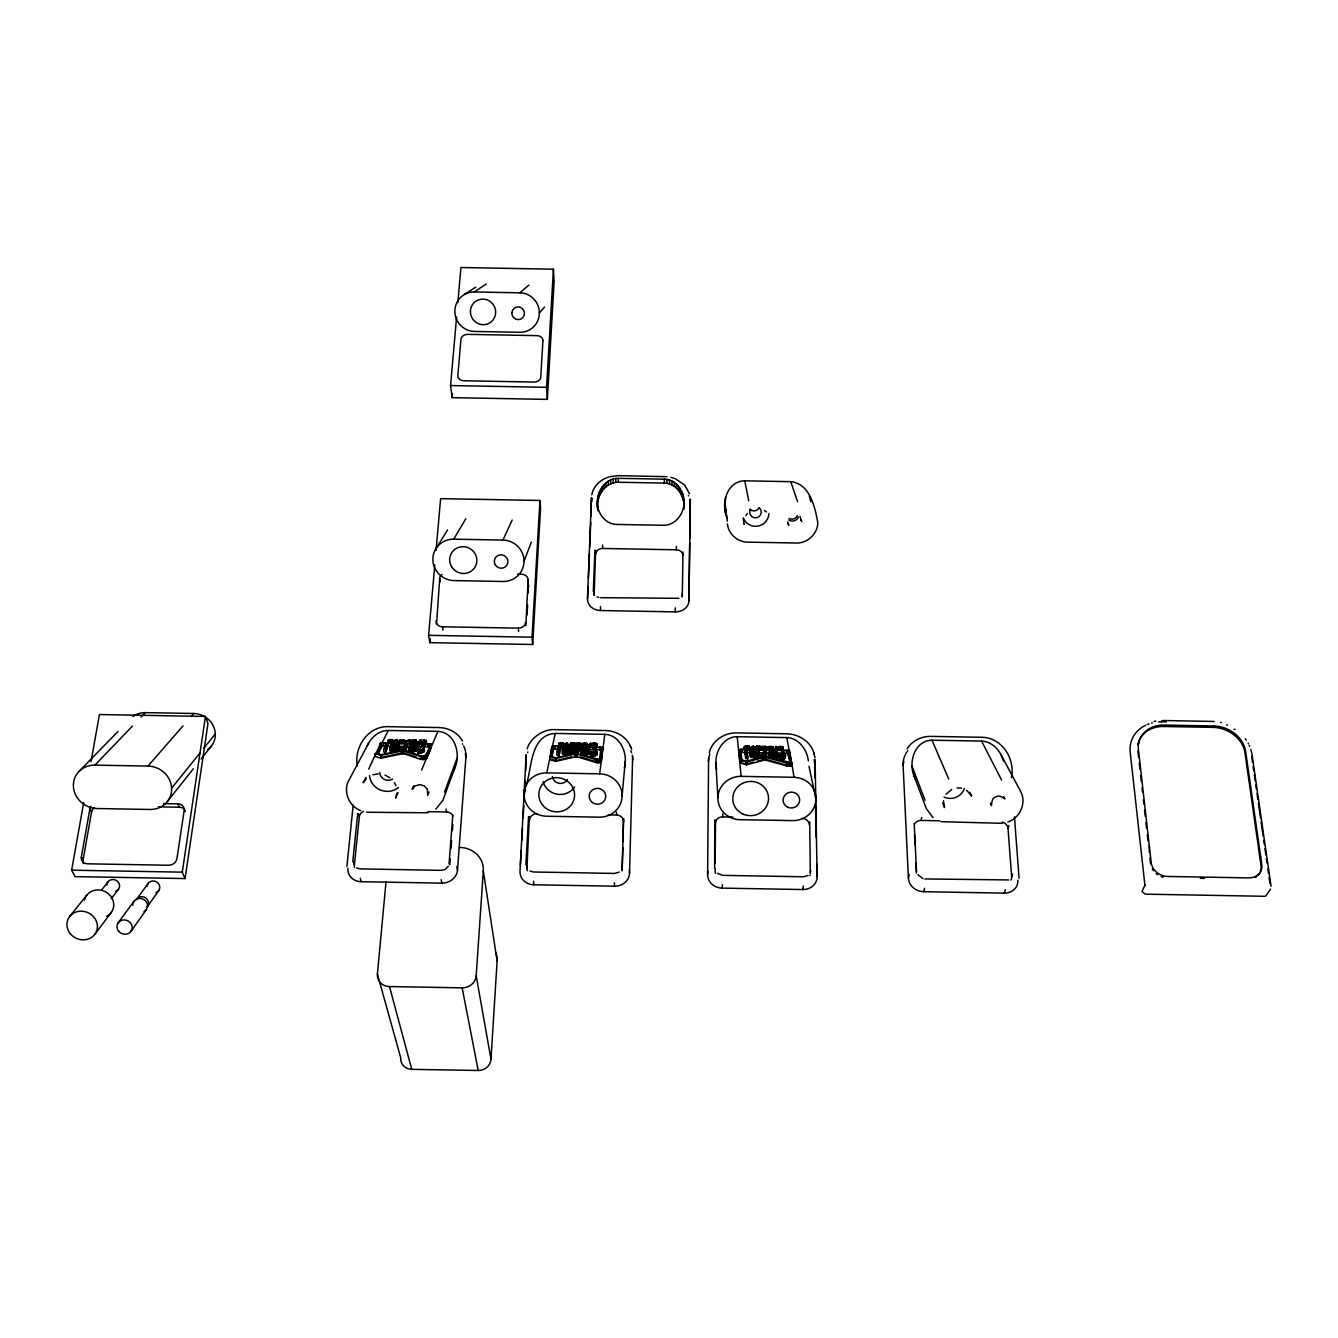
<?xml version="1.0" encoding="UTF-8"?>
<svg xmlns="http://www.w3.org/2000/svg" width="1338" height="1338" viewBox="0 0 1338 1338"><rect width="100%" height="100%" fill="white"/><g stroke="black" fill="none" stroke-linecap="round" stroke-linejoin="round"><path stroke-width="1.5" d="M549.734 759.532L551.774 746.654L553.062 745.985L602.802 747.44L601.264 761.907L600.026 762.476L595.544 762.392L576.36 756.589L555.621 761.389L549.6 759.482M550.988 753.043L551.892 746.47M551.892 757.241L554.2 746.37L601.03 747.524L599.524 758.88L598.002 759.298L576.277 753.244L555.738 757.81L551.49 756.472L553.664 746.571M553.564 749.447L553.815 745.868M553.781 749.297L554.216 745.835M553.965 749.23L554.45 746.336M554.45 749.129L554.551 746.32M554.534 749.113L554.852 746.303M554.835 749.096L555.053 746.286M555.621 761.389L555.638 758.529L549.6 756.639M556.039 761.305L556.056 758.445L575.808 753.746L595.577 759.532L600.411 759.532L602.819 747.557M556.909 752.274L556.892 755.1L558.732 755.669C561.993 751.086 557.745 742.055 556.909 752.274L558.749 752.842L558.732 755.669M558.046 747.557L557.795 750.685L559.769 750.451M558.899 746.387C557.929 740.483 566.827 742.038 562.997 747.29M558.983 746.32L559.2 742.975M559.418 752.274L559.769 747.641M559.133 745.935L559.368 742.874M559.518 750.384L559.535 747.591M933.021 817.618L926.348 808.637L914.205 776.408C908.084 762.576 914.59 740.449 932.001 740.198L981.557 741.085C989.986 741.319 997.111 747.39 1000.924 754.548L1020.56 791.226C1026.882 802.616 1020.091 817.986 1007.949 821.984M559.635 750.401L559.652 747.591M559.368 745.667L559.602 742.791M559.903 746.587L559.903 742.724M561.475 747.524L561.492 744.731L563.633 743.209M561.793 747.507L561.809 744.714M562.077 747.49L562.094 744.697M568.7 753.361L570.473 753.645L562.512 753.645L562.763 747.708L571.025 748.176L570.423 749.564L564.235 750.083L566.041 751.086L570.624 750.601L569.068 751.371L563.8 751.337L562.328 749.849M562.345 747.457L562.361 744.664M562.729 753.796L562.529 750.835L562.345 753.495M562.579 747.407L562.696 742.741M562.813 747.357L562.913 742.774M563.03 753.93L563.03 751.103M563.281 747.156L563.131 742.841M563.382 754.047L563.398 751.22M563.432 747.005L563.432 742.975M563.783 754.147L563.8 751.337M564.235 754.231L564.251 751.421M564.285 747.541L564.201 744.697L566.409 742.791L569.085 744.798L569.018 747.624L567.563 745.567M564.736 754.298L564.753 751.488M565.238 747.557L565.255 744.764L566.927 743.192L567.981 744.798L568.081 747.608L566.944 743.192L566.944 745.985L565.322 747.524L565.338 744.731L564.285 744.748M565.272 754.348L565.288 751.538M565.874 754.381L565.89 751.555M566.61 754.398L566.626 751.571M567.279 754.381L567.295 751.555M567.914 754.348L567.931 751.521M567.964 747.608L567.981 744.798L569.085 744.831M568.499 754.281L568.516 751.454M569.051 754.197L569.068 751.371M569.536 754.08L569.553 751.254M569.286 752.625L569.804 749.732M569.938 753.946L570.139 749.648M570.624 742.841L570.205 747.624L570.64 742.824L571.627 742.858L571.259 747.624L571.627 742.858M570.239 753.812L570.423 749.564M570.256 747.641L570.406 743.844M570.473 753.645L570.69 749.481M569.787 752.541L570.891 752.19L570.858 748.093M570.891 752.19L571.209 748.31M571.226 751.889L571.326 748.477M572.095 754.348L572.48 751.086L575.942 750.718L576.812 747.959L578.718 747.975L578.083 754.481L578.702 750.785L576.728 751.086M572.212 754.398C569.687 750.785 579.538 749.648 576.176 754.465M572.413 747.674C570.356 744.948 576.193 744.095 572.831 742.958M572.58 751.053L572.463 753.913L572.999 751.07M572.53 747.691L572.447 744.714L574.838 744.731C576.327 740.834 569.252 744.028 573.634 745.952M572.848 754.465L572.865 751.655M573.383 754.498L573.4 751.672M573.4 745.918L573.417 743.142M714.592 868.128L714.843 819.876M715.161 863.495L715.546 820.244M408.358 747.708L415.416 748.561L417.556 745.601L409.395 745.701L415.733 745.885L408.91 746.621L408.458 750.802L412.02 751.638L416.787 750.852L417.774 748.711L416.787 748.042M573.684 747.959L573.651 743.159M573.818 754.498L573.835 751.672M573.985 746.253L573.918 743.242M574.219 754.481L574.236 751.655M574.604 754.431L574.621 751.621M574.738 747.858L574.788 743.042L574.805 747.507M574.989 756.689L574.972 751.555M574.972 746.537L574.972 743.142M575.256 756.622L575.307 751.488M575.457 747.524L575.474 744.731L575.491 747.741M575.541 756.589L575.591 751.387M575.792 756.572L575.858 751.287M576.36 756.589L576.243 751.153M577.815 743.058C575.858 742.389 575.474 749.113 577.748 745.734M576.762 750.919L576.812 747.959M576.795 747.524L576.845 742.941M576.879 756.639L576.912 753.812M576.979 750.718L576.996 747.909M576.962 747.591L576.594 743.995M577.213 756.723L577.23 753.879M577.364 747.708L576.979 744.798M577.615 747.758L577.163 744.865M577.916 754.532L578.133 751.588M577.882 747.791L577.631 744.965M578.183 747.808L577.899 744.998M578.501 747.825L578.2 745.015M578.501 752.123L578.518 747.925M578.969 747.842L578.986 745.049L581.06 744.53L577.631 744.162L581.461 743.493L577.849 743.125M579.404 747.825L579.421 745.032M579.655 747.808L579.689 745.015M579.906 747.775C585.726 740.851 572.697 744.062 580.207 743.761M580.374 747.691L580.307 743.677M580.558 747.641L580.575 744.062M580.725 747.591L581.026 743.945M581.11 753.896L581.227 749.698L587.867 749.33L581.645 748.628L589.807 748.979L588.937 754.247L582.599 754.498L581.01 753.746L581.328 752.491M581.026 747.39L581.194 743.878M581.277 754.03L581.344 749.681M579.99 746.922L581.16 746.671L581.461 743.493M581.528 754.164L581.227 749.698M581.829 754.298L581.545 751.337M582.197 754.398L581.846 751.471M582.348 747.407L582.448 743.978L585.994 743.527L582.649 743.56L582.632 747.641M582.599 754.498L582.214 751.588M582.783 747.708C578.284 742.289 589.774 740.984 587.114 746.42M583.067 754.582C578.953 748.193 591.63 748.176 587.817 754.565M582.983 747.758L582.381 744.363M583.201 754.599L583.351 750.15M583.452 747.858L583 744.965M583.736 747.892L583.234 745.015M583.719 754.665L583.736 751.839L582.632 751.672M584.037 747.925L583.753 745.099M584.288 754.699L583.736 751.839M584.355 747.942L584.054 745.132M584.706 747.942L584.723 745.149L587.148 743.627M584.907 754.732L584.321 751.872M585.041 747.942L585.057 745.149M585.342 747.925L585.375 745.132M585.626 747.909L585.659 745.115M585.71 754.732C583.401 749.966 590.794 753.495 589.841 749.146M585.893 747.875L585.927 745.082M586.144 747.825L586.161 745.032M586.295 754.716L586.312 751.889M586.362 747.775L586.379 744.982M586.546 747.725L586.797 743.326L586.83 747.574M586.847 754.682L586.864 751.856M814.909 777.947L815.11 759.8L817.117 876.557A14.634 13.163 10 0 1 802.75 889.553L722.169 888.114A14.601 13.196 4.7 0 1 707.618 874.6L708.605 757.893M587.349 754.632L587.549 750.233M587.75 747.942C586.328 744.079 594.072 742.707 589.924 744.998M587.951 747.658C585.091 744.329 592.266 743.895 589.907 747.791M588.252 754.465L588.268 751.655M588.62 754.364L588.653 751.538M588.937 754.247L588.971 751.421M589.188 754.114L589.222 751.304M589.105 747.959L589.255 745.149M589.339 754.013L589.54 748.678M589.473 745.082L589.456 747.875L589.673 745.015M589.523 753.779L589.707 748.828M590.175 746.002L590.259 743.175M595.895 754.448C600.193 754.799 584.689 759.298 592.567 752.993C595.627 751.906 591.179 752.391 591.379 751.588C595.41 753.612 595.761 740.984 595.928 752.792M591.112 743.192L591.011 747.44L591.095 745.985M591.028 756.288L591.379 751.588L591.597 756.321M591.279 755.853L592.065 753.026M592.266 747.691C588.753 739.044 602.752 745.718 593.269 745.233C592.182 745.718 599.324 742.975 592.349 743.794M592.517 756.321C589.59 753.16 599.441 752.207 595.912 751.638L596.196 748.31M592.399 747.775L592.55 743.527M592.851 747.942L592.868 743.41M593.119 747.44L593.069 743.359M593.085 756.288L593.102 753.461M593.336 747.641L593.303 743.309M593.587 756.254L593.604 753.428M593.52 746.437L593.554 743.276M593.955 746.303L593.838 743.242M594.022 756.204L594.039 753.361M594.039 749.916L594.022 752.725L594.423 748.226M594.172 746.269L594.122 743.226M594.39 756.121L594.423 753.294M594.423 746.269L594.44 743.226M594.708 756.037L594.741 753.194M594.774 746.253L594.808 743.476M594.975 755.92L595.009 753.093M595.042 746.269L595.059 743.493M595.142 755.819L595.176 752.993M595.276 746.303L595.293 743.51M595.36 755.636L595.544 752.575M595.477 746.336L595.494 743.56M595.544 762.392L595.577 759.532M595.577 755.251L595.694 752.073M595.728 743.292L595.878 746.52L595.979 743.326M595.945 762.476L595.979 759.616M595.928 754.866L595.945 748.243M596.43 743.426L596.363 747.909L596.614 743.493M596.38 762.56L596.397 759.7M596.832 762.61L596.865 759.75M596.882 754.883L596.899 752.056M596.765 747.708L596.882 743.627M597.066 754.849L597.066 751.672M597.317 762.643L597.333 759.783M597.802 762.66L597.835 759.8M598.303 762.66L598.32 759.8M598.805 762.643L598.822 759.783M598.972 762.627L598.989 759.767M599.441 762.576L599.625 759.7M599.742 759.833C601.899 754.08 600.795 750.852 599.558 747.089M599.842 749.899L599.876 747.106M600.026 762.476L600.043 759.616M600.126 749.932L600.16 747.122M600.394 762.376L600.411 759.532M600.394 749.982L600.411 747.173M600.695 762.275L600.729 759.432M600.779 750.1L600.628 747.24M600.946 762.158L600.979 759.315M601.013 750.317L600.946 747.373M601.147 762.041L601.28 759.047M601.297 761.807L601.331 758.947M602.719 747.323L602.568 749.999M664.367 479.171C679.102 479.522 686.511 496.381 683.685 509.31C685.625 497.351 677.245 483.336 664.317 483.085L664.367 479.171L618.307 478.335C602.167 478.302 594.54 496.866 597.969 510.715L597.4 500.864M666.909 483.319L666.96 479.405M669.468 483.955L669.535 480.041M591.011 516.301L591.463 497.585L587.499 598.922A13.531 11.323 -1.7 0 0 600.578 610.529L675.222 611.884A13.531 11.323 1.2 0 0 688.936 600.762L689.689 542.894M689.756 538.762L690.341 499.375L688.936 600.762M671.927 484.958L671.994 481.044M682.982 552.025L682.263 596.915L682.347 593.554M404.544 740.165C406.702 743.125 399.025 742.072 402.972 741.419C401.584 736.987 407.421 742.607 403.374 742.623M674.252 486.33L674.319 482.416M676.392 488.019L676.459 484.122M675.222 611.884L675.305 607.82M682.898 555.437A6.707 5.536 1.2 0 0 676.292 549.784L676.359 546.356M678.316 490.026L678.399 486.129M680.005 492.3L680.089 488.403M681.41 494.809L681.494 490.912M435.77 809.206L442.878 800.375L454.703 768.196C461.209 754.481 455.271 732.237 437.894 731.351L388.304 730.464C379.892 730.381 372.566 736.201 368.552 743.242L349.285 779.586C342.394 790.708 348.817 806.279 360.775 810.694M682.514 497.519L682.614 493.622M683.3 500.362L683.4 496.482M683.768 503.322L683.869 499.425M739.195 749.598C738.543 756.589 737.89 747.725 741.904 749.146L789.571 750.551L794.07 777.311A22.662 21.642 -8.1 0 1 815.979 799.371A22.662 21.642 -8.1 0 1 792.631 820.612L739.964 819.676A22.646 21.659 -4.4 0 1 717.904 797.615L715.847 762.677C715.562 750.585 723.992 736.636 737.221 736.703L786.794 737.589C798.819 737.991 807.115 749.732 808.336 760.87M738.894 749.882L739.947 762.944L746.387 764.801L764.918 759.967L786.811 765.888L791.912 765.219M741.386 760.636C742.523 758.261 737.957 750.25 742.021 749.631L787.63 750.585L790.173 762.392L765.319 756.622L746.336 761.222L741.687 759.884L740.834 749.832M740.6 752.792L741.001 749.765M740.918 752.575L741.202 749.715M741.118 752.525L741.536 749.665M741.369 752.474L741.821 749.648M741.62 762.727L741.687 759.884M741.737 752.441L742.021 749.631M744.998 746.453C753.194 745.718 740.516 748.076 748.511 748.026C753.746 745.333 739.513 744.63 744.932 749.715M745.249 746.203L745.216 750.484L745.45 746.119M745.182 754.03L745.4 750.919L747.139 750.986L747.674 759.047L745.667 758.479L745.333 753.729M745.55 750.618L745.718 746.052M745.667 758.479L745.4 750.919M745.935 746.019L745.885 749.28L744.932 749.23L745.851 748.795M753.712 762.125L746.253 764.065L746.336 761.222M746.387 764.801L746.47 761.222M746.755 764.7L746.838 761.857L765.001 757.124L786.895 763.045L792.012 762.359M747.373 752.826L747.674 759.047M749.598 750.066L748.745 746.102M749.079 749.012L749.146 746.236M749.297 750.635L749.313 746.303M749.431 750.568L749.531 746.453M752.357 756.606L758.713 757.024L750.585 756.856L750.133 751.07L752.09 751.304M750.3 756.02L750.284 751.003M750.585 756.856L750.133 751.07M750.802 757.024L750.434 753.695M751.07 757.174L750.886 754.197M751.404 757.308L751.153 754.348M751.789 757.425L751.471 754.481M752.224 757.525L751.872 754.599M752.424 754.599C752.909 746.035 761.924 756.204 752.508 751.789M752.692 757.609L752.307 754.699M752.675 754.498L752.742 751.688M752.809 749.313L752.859 746.52L755.502 748.159L753.244 746.102L750.618 748.026L752.842 746.52M753.127 754.398L753.194 751.588M753.177 748.879L753.378 746.102M753.21 757.676L752.776 754.783M753.629 754.331L753.712 751.521M525.801 770.721L526.135 754.632L520.014 871.272A14.651 13.163 -7.8 0 0 533.895 884.769L614.51 886.208A14.618 13.196 -2.6 0 0 629.529 873.212L632.657 756.539M753.779 757.726L753.294 754.849M754.214 754.298L754.281 751.488M754.364 757.76L753.846 754.9M754.9 754.298L754.983 751.488M755.117 757.76L755.184 754.95L758.863 753.98L753.98 754.415L752.374 753.311L758.997 752.006L752.173 751.337M755.485 754.331L755.552 751.521M755.769 757.76L755.853 754.933M755.987 754.398L756.054 751.588M756.305 748.979L756.405 746.169L757.408 746.186L757.693 748.176L756.706 748.193L756.405 746.169L756.355 748.946C759.783 749.096 755.067 747.858 757.459 749.798L757.542 747.022M756.405 754.498L756.488 751.705M756.388 757.709L756.472 754.9M756.656 754.599L756.739 751.805M756.957 757.643L757.291 753.177M757.325 748.979L757.308 746.169M757.459 757.559L757.542 754.732M757.676 755.903L757.76 753.093M757.91 757.442L758.061 751.371M758.278 757.325L758.295 751.454M758.546 757.174L758.495 751.538M758.78 746.453L758.696 749.23L758.696 746.203L760.837 746.47L761.222 748.41M758.713 757.024L758.897 751.822M758.696 749.23L759.148 746.203M757.994 755.836L759.047 752.24M759.432 749.28L759.282 746.453M760.921 746.537L760.971 749.865L760.737 746.403M766.373 760.101L766.072 751.32L764.182 751.304L763.965 757.592L760.686 757.76L760.854 754.465L764.266 754.063M761.322 757.843L760.62 754.9M761.874 757.877L761.958 755.05L766.624 755.033M762.309 757.86L762.376 755.05M762.744 750.601C760.436 745.952 771.742 749.28 763.831 747.741C772.846 747.808 758.93 743.075 762.627 750.116L763.463 749.063M762.71 757.843L762.777 755.033M763.078 757.81L763.145 754.983M763.396 757.76L763.546 754.348M763.697 757.676L763.881 754.247M764.149 760.068L764.232 757.241M764.333 751.254L764.299 755.669L764.199 751.471M764.416 760.017L764.583 754.498M764.684 759.984L764.951 755.067M764.918 759.967L765.001 757.124M765.487 759.967L765.57 757.141M766.072 751.32L766.54 757.843L764.583 757.609M766.139 750.635C768.664 743.527 760.72 748.293 766.289 746.805M766.038 760.034L766.122 757.191M766.222 755.485L766.306 752.675M766.356 750.217L766.44 747.44M766.607 750.183L766.691 747.39M766.841 750.133L767.092 747.273M767.142 750.635L767.343 746.721M622.07 870.754A7.326 6.606 -2.6 0 0 622.153 869.884L622.822 847.74M623.006 841.702L623.541 818.605L622.153 869.884M768.447 750.133C764.5 743.711 777.445 747.039 771.491 748.477C764.366 748.159 776.408 746.219 768.497 746.872M768.497 750.484L768.731 746.621M777.746 753.963C779.736 759.566 771.792 758.679 769.149 756.99C764.851 750.367 777.227 749.196 777.746 753.963C776.475 756.07 770.069 756.121 769.116 753.428C782.245 753.143 772.628 751.371 769.199 751.973M769.216 757.107L769.417 751.822M769.584 757.408L769.534 751.772M769.868 757.542L769.868 751.655M770.203 757.659L770.287 754.833M770.604 757.776L770.688 754.95M771.039 757.877L771.123 755.05M771.524 757.96L771.625 755.134L771.658 757.977M772.193 758.027L772.294 755.201M772.444 754.716L771.073 753.562L775.823 754.264L772.444 754.716L772.478 751.822M773.063 750.049L772.795 746.721M772.779 758.077L772.862 755.251M773.013 754.615L773.096 751.805M773.096 750.35L773.013 746.872M773.414 758.094L773.498 755.284M773.414 754.632L773.498 751.822M773.732 754.649L773.816 751.839M774.2 758.111L774.284 755.284M774.786 758.094L774.869 755.268M775.321 758.061L775.488 754.548M775.956 749.297L776.04 746.504C778.867 748.594 772.277 749.932 776.04 746.504M775.806 757.994L775.889 755.184M776.257 757.927L776.341 755.117M776.642 757.843L776.726 755.017M776.793 751.906L777.696 757.157M776.926 749.313L776.893 746.52M776.993 757.726L777.06 752.04M777.261 757.609L777.261 752.173M777.478 757.492L777.562 752.776M778.381 747.156C786.476 746.587 775.739 749.029 780.924 748.661C783.416 749.564 783.717 746.186 781.208 746.587C778.298 744.798 776.592 751.22 779.251 749.38M778.465 749.564L778.699 746.738M778.8 749.464L778.883 746.671M779.352 749.765L779.352 746.604M779.285 749.832L779.452 746.972M779.97 758.161L779.903 754.933L782.195 754.916L781.676 751.605L783.55 751.672L784.152 754.966L785.64 755.217L780.071 756.84L782.312 755.552L779.903 754.933M784.235 757.826C788.082 757.626 775.438 763.948 780.054 755.334M779.97 759.666L780.188 756.405M780.539 759.7L780.639 756.873M346.893 866.405L353.182 805.075M410.967 743.226L410.013 742.741M781.576 754.398L781.676 751.605L781.827 756.087M781.459 759.7L781.559 756.873M782.262 746.755L782.847 749.899L782.763 746.955M782.028 759.666L782.111 756.84M782.529 749.665L782.462 746.805M782.513 759.633L782.596 756.806M782.881 750.049L782.964 747.256M782.931 759.583L783.014 756.756M783.282 759.499L783.366 756.672M783.516 751.638L783.432 754.431M783.55 759.415L783.65 756.589M783.784 759.298L784.018 756.371M784.085 758.997L784.252 755.452M784.403 758.228L784.486 755.418M785.356 758.245L785.49 755.033M789.688 766.055C790.842 759.917 787.413 754.599 786.51 750.434M786.376 765.804L786.476 762.944M786.744 753.244L786.828 750.451M787.028 753.277L787.129 750.484M786.811 765.888L786.895 763.045M787.296 753.327L787.396 750.518M787.262 765.972L787.346 763.112M787.547 753.378L787.63 750.585M788.718 765.57L787.513 765.436L787.597 762.576M787.898 753.528L787.831 750.651M787.731 766.022L787.814 763.162M788.032 753.662L788.082 750.802M788.216 766.055L788.299 763.212M789.002 753.143L789.086 750.334M788.701 766.072L788.801 763.229M789.253 753.244L789.353 750.434M789.203 766.072L789.303 763.212M789.855 766.038L789.955 763.178M790.323 765.988L790.407 763.128L790.457 765.955M790.858 765.888L790.942 763.028M791.193 765.788L791.276 762.944M791.46 765.687L791.778 762.727M593.286 591.413L594.975 550.035M595.661 550.436L594.105 595.326L593.972 591.965M587.499 598.922L588.018 586.529M588.369 578.267L589.422 553.48M589.69 547.292L590.744 522.506M727.42 518.408C720.396 504.459 726.651 481.011 744.764 480.827L790.791 481.663C809.908 483.503 815.093 507.286 817.802 522.79C817.602 533.946 807.332 543.429 796.244 543.011L747.641 542.141C737.572 542.141 728.34 533.929 727.42 523.86M724.945 509.878L725.163 500.195M725.681 497.284L724.795 506.901M725.447 512.839L725.146 506.165M726.283 515.682L725.648 509.109M525.867 864.766L528.577 816.548M527.373 870.737A7.342 6.59 -7.8 0 1 526.955 868.195L529.33 816.916M707.618 874.6L707.819 871.088M434.8 564.92L428.595 635.333L429.833 642.641L532.675 644.498L532.022 637.189L539.967 500.462L440.62 498.656L436.071 550.42M456.576 317.206L450.572 385.561L452.093 397.654L547.342 399.393L546.556 387.301L553.414 269.206L460.941 267.5L457.847 302.706M532.675 644.498L540.552 508.206L539.967 500.462M520.365 865.117L521.184 850.751M521.787 840.481L522.489 828.172M523.091 817.919L523.794 805.61M524.379 795.341L525.215 780.974M547.342 399.393L554.116 281.733L553.414 269.206M525.867 625.783L528.109 580.04A6.824 5.653 -4.6 0 0 521.653 574.27L517.505 574.186M527.021 615.012L527.624 604.943M528.343 592.851L528.109 580.04M386.063 881.474L377.4 974.047L400.681 1057.656A12.226 11.273 -23.5 0 0 411.769 1069.33L478.201 1070.5A12.142 11.34 -19.4 0 0 490.979 1059.244L497.117 960.968A23.649 21.592 -14.5 0 0 495.846 952.639M715.111 871.54L715.295 868.646M715.362 823.221A7.225 6.439 4.3 0 1 722.604 816.916L722.804 813.922M490.979 1059.244L476.194 975.803L483.302 870.837A25.79 23.014 -12.3 0 0 459.386 847.389M722.169 888.114L722.42 884.635M683.986 502.436C684.136 513.708 675.322 525.516 663.397 525.299L616.701 524.446C607.084 524.345 599.374 515.966 597.835 506.851M347.93 868.211A14.802 13.029 -16.7 0 0 361.21 881.709L441.841 883.13A14.718 13.112 -13 0 0 457.496 870.152L465.908 757.325A28.516 24.669 -10.4 0 0 464.905 749.029M449.066 863.913L452.779 815.561M449.752 864.8L450.22 858.779M450.99 848.71L451.608 840.665M452.378 830.614L452.829 824.576M525.884 786.476C531.972 769.785 529.58 734.947 555.22 733.441L604.809 734.345C620.748 735.064 628.258 754.197 624.328 767.928M943.491 800.693L944.511 807.55L942.638 802.934M436.556 624.177L439.684 578.451A6.841 5.636 -7.2 0 1 442.008 574.487M429.833 642.641L430.184 638.51M452.093 397.654L452.461 393.523M524.931 790.34L523.994 794.203A22.679 21.642 9.8 0 0 546.556 816.23L599.257 817.167A22.646 21.659 6.1 0 0 622.103 795.909L625.264 761.054M664.317 483.085L618.39 482.249C605.428 482.065 596.347 495.645 597.584 507.754M352.764 861.689L357.731 813.504M354.654 867.66A7.426 6.523 -16.7 0 1 354.369 865.117L359.303 816.866L358.551 813.872M357.263 766.022C353.918 746.387 368.602 725.413 389.274 726.685L438.713 727.571C448.213 727.621 457.931 732.505 462.463 741.085M396.951 793.083L395.613 798.134L398.038 792.665M571.343 751.705L570.624 750.819M389.626 747.24L391.817 748.394L396.7 748.159L397.971 747.524L391.582 747.34L398.072 746.487L399.092 745.099L390.897 744.63L389.692 750.401L395.045 751.254L398.005 750.334L398.072 746.487M622.103 795.909A22.646 21.659 6.1 0 0 599.658 773.832L604.809 734.345M596.848 747.541L596.196 746.152M810.728 870.352L810.293 873.229L809.724 821.917M802.75 889.553L803.268 886.074M83.709 802.599L71.633 870.185L75.079 876.607L185.079 878.564L182.286 872.159L205.45 716.449L99.447 714.542L91.017 761.64M185.079 878.564L207.975 723.473L205.45 716.449M587.716 750.334L585.041 751.438L583.034 750.183M571.46 746.47L570.624 745.617M83.441 863.612A7.627 6.372 -24.6 0 1 83.04 860.301L91.536 812.099A7.493 6.222 -22.8 0 1 94.446 807.6M83.04 860.301L81.35 857.056L89.88 808.754A7.526 6.238 -22.8 0 1 90.867 806.296M571.359 745.4L569.938 745.383L571.242 745.316M558.749 752.842L559.435 749.464M558.916 743.56L561.492 744.731M523.994 794.153A22.679 21.642 9.8 0 1 546.707 772.879L550.604 754.833M552.193 747.457L555.22 733.441M1017.85 880.12A14.835 12.995 20.1 0 1 1004.219 893.132L923.672 891.693A14.735 13.079 16.6 0 1 908.402 878.18L903.1 765.135L903.903 761.389M591.814 494.792C593.286 485.995 600.729 479.405 609.024 477.014M420.216 741.587C415.683 743.309 424.33 735.582 420.249 744.38L420.834 740.165M914.54 824.308A7.292 6.389 14.9 0 1 921.012 820.462L921.731 817.468M908.402 878.18L909.255 874.684M422.992 751.32C427.407 752.023 412.99 754.247 420.032 752.592M421.47 741.587C420.952 747.106 420.684 740.115 424.999 741.704C426.136 738.392 417.657 741.687 421.955 744.881M421.403 744.53L422.373 744.38M923.672 891.693L924.575 888.231M709.274 752.742C712.167 740.416 724.778 732.388 737.087 732.906L786.493 733.793C798.485 733.86 810.895 741.536 814.056 753.511M391.683 749.932L398.005 750.334M403.357 748.327L405.197 748.561L406.869 744.898L404.962 744.881L403.307 747.641L399.209 748.427L403.457 748.042L403.407 753.545L420.517 759.265L424.547 759.415L426.471 758.679L431.254 747.29L431.104 744.129L380.745 743.175L368.703 769.049M426.103 744.48L426.17 740.432L421.871 740.6M527.256 748.845C529.313 739.011 543.278 728.407 555.671 729.662L605.077 730.548C615.396 730.632 626.033 736.285 630.298 745.968M1010.909 880.12A7.443 6.506 20 0 0 1011.645 876.808L1008.016 828.439L1008.969 825.479M1004.219 893.132L1005.39 889.67M1011.645 876.808L1012.615 873.948M444.517 792.113L457.128 758.061M465.875 518.626L453.733 539.181A21.191 20.555 29.3 0 0 432.86 559.518A21.191 20.555 29.3 0 0 454.05 580.592L503.021 581.478A21.14 20.605 26 0 0 524.011 561.157L531.387 542.057M429.113 791.845L427.658 795.508L427.374 789.303M1138.253 743.811L1138.822 742.406M424.179 748.946C415.516 751.019 418.025 751.588 422.49 745.166C425.969 745.233 422.574 749.163 424.012 751.789M1158.557 721.884A36.678 30.406 21 0 1 1161.317 721.784L1161.601 721.065M1161.317 721.767L1162.488 721.082M421.637 770.002L437.894 731.351M425.467 756.723L427.876 751.036M413.71 785.757L412.171 789.387L414.914 786.008L419.747 784.603L424.263 785.924L427.391 789.336M375.108 753.511L380.611 755.401L402.855 750.651L420.483 756.405L424.949 756.488L426.437 755.819L431.104 744.129M424.347 740.432L423.661 749.698L423.628 746.888M421.403 741.837L425.467 742.072L426.17 740.432M591.095 753.043L592.533 753.478M405.28 751.32L406.869 744.898M419.011 741.938L419.078 744.948M388.505 740.065C397.102 739.396 383.186 741.319 390.813 741.653C397.603 740.182 385.193 737.288 388.739 742.707M1149.292 845.666L1149.292 852.356M401.266 742.59L400.882 743.426L401.216 739.814L401.266 742.59L400.246 739.78L400.213 742.59M405.899 740.934C408.257 744.279 414.997 737.539 405.899 740.934L405.932 743.727M408.709 749.798L408.458 750.802M411.753 740.968C420.868 745.734 412.857 734.094 411.803 743.744M453.733 539.181L502.937 540.084L512.153 520.064M1145.211 884.635L1141.95 891.593L1145.295 894.169L1265.531 896.309L1270.498 889.101M1226.578 724.878L1227.464 725.229M387.1 749.196L387.702 744.513L386.214 744.497L383.705 749.18L383.738 752.006L385.428 752.575L387.702 744.513M400.848 740.633L399.293 741.787L400.179 739.814M453.231 771.307L454.703 768.196M1235.058 729.227L1233.92 729.411M391.733 740.784L389.04 741.152L391.716 740.767L391.599 743.911M1245.26 738.676L1246.314 740.131M385.428 752.575L387.05 746.387M1248.17 743.175L1248.571 743.945M1249.324 745.517L1249.675 746.32M366.997 746.303L368.552 743.242M365.859 777.445L363.167 782.797L366.378 778.582M377.952 754.465L382.133 746.303L391.7 746.169M1250.813 749.548L1251.431 751.989M382.016 742.841L388.304 730.464M1258.64 848.928L1259.376 847.623M1259.928 857.926L1260.647 856.621M416.737 742.072C421.587 741.603 414.429 741.536 416.837 744.881M435.569 549.249L447.578 529.915M426.019 741.77L425.835 744.731M448.33 866.338L444.935 869.516L441.172 870.352L360.206 868.897L356.594 867.944M745.885 515.498L747.373 513.441M907.114 749.046C911.931 740.65 921.748 736.084 931.248 736.385L980.637 737.271C1001.326 736.77 1015.391 758.144 1011.478 777.713M422.825 740.767L422.791 743.577M130.94 931.399L146.344 909.639M147.431 906.495L158.737 890.573M136.66 899.136L148.2 883.348M118.212 922.752L133.984 901.21M94.931 934.192L111.338 912.365M111.238 898.651L118.547 889.101M946.066 794.203L951.669 789.47M101.772 889.77L107.96 881.893M167.501 801.345L193.358 768.765M201.118 758.981L211.471 745.952M69.91 916.179L87.054 894.804M132.378 726.133L94.948 765.119A23.097 21.291 28.4 0 0 73.389 786.426A23.097 21.291 28.4 0 0 97.172 808.537L149.923 809.473A23.03 21.341 27.2 0 0 171.632 788.182L199.88 753.077M203.744 748.277L215.301 733.893M94.948 765.119L147.983 766.072L183.022 725.865M191.1 716.583L193.793 713.489A21.04 19.669 28.2 0 1 204.279 716.365M486.263 284.007L474.254 291.968A19.886 19.368 59.5 0 0 454.853 311.353A19.886 19.368 59.5 0 0 474.455 331.456L519.846 332.292A19.836 19.401 62.7 0 0 539.348 312.908L544.616 307.054M141.008 717.135L145.324 712.636L193.793 713.489M593.57 755.368L592.048 755.853M79.21 771.223L117.995 731.485M474.254 291.968L519.846 292.805L528.861 285.078M380.26 743.46L380.31 746.269L380.176 743.577M426.203 756.054L426.019 759.031M396.884 746.721C394.058 752.123 402.303 748.026 397.821 747.541M396.399 740.131L394.359 741.67C390.428 740.131 401.433 738.894 397.118 741.754L396.433 740.148L396.466 742.941M464.503 294.444L475.81 287.152M775.404 757.375L775.672 756.505M808.018 875.487L803.536 876.791L722.62 875.353L717.402 873.296M619.076 872.125L614.527 873.43L533.594 871.991L529.932 871.021M422.106 743.259L422.072 740.466M571.276 744.831L570.272 744.848M415.867 744.597L415.984 740.148M412.689 742.958L412.204 740.349M678.901 598.32L600.545 597.685M381.046 745.885L380.51 743.292M396.115 742.49L396.081 739.713M587.148 754.013L584.02 754.164M1008.601 879.936L924.926 878.949M372.834 774.786L378.353 773.899M757.375 761.138L762.861 759.683M770.186 754.348L768.949 755.084L770.705 755.15M594.289 751.053L596.163 751.12M610.245 476.663L617.838 475.659L666.976 476.663M746.838 761.857L739.864 760.034M557.862 760.168L571.828 756.79M599.09 762.008L596.798 762.024M400.413 753.194L380.979 757.525M375.158 756.355L380.661 758.261L403.407 753.545M382.685 743.292L377.048 753.361L381.079 754.682L403.323 750.166L421.838 756.037C426.688 758.312 431.957 742.707 428.093 744.012L383.354 743.226L382.501 746.152M1154.025 721.399L1155.764 721.048M393.69 745.166L392.051 746.286L397.252 745.5L393.69 745.166L393.74 747.975M427.892 812.785L366.461 812.25M593.537 746.052L592.5 746.621M553.414 748.728L554.634 748.611M423.544 743.259L424.865 743.259M417.874 742.138L417.908 744.932M957.021 787.931L961.637 788.149M1002.262 823.322L941.032 821.683M576.41 751.688L577.932 751.705M751.722 753.829L750.066 754.13M450.572 385.561L546.556 387.301M595.795 553.865A6.707 5.536 -1.5 0 1 602.719 548.463L676.292 549.784M436.021 620.849A6.924 5.787 -7.9 0 0 442.426 626.786L518.308 628.158A6.907 5.804 -5.1 0 0 525.55 622.471M428.595 635.333L532.022 637.189M1162.99 720.513L1214.168 721.466M1162.187 721.784L1166.301 721.851M397.771 746.269L409.913 746.487M415.984 746.604L428.712 746.872L428.678 744.062M555.036 749.096L563.131 749.23M571.226 749.38L583.351 749.598M589.422 749.698L599.524 749.882M741.954 752.441L752.056 752.608M758.128 752.725L770.253 752.943M776.308 753.043L786.426 753.227M546.707 772.879L599.658 773.832M717.904 797.615A22.646 21.659 -4.4 0 1 741.118 776.358L794.07 777.311M163.621 803.62L177.921 803.87A7.459 6.289 -20.9 0 1 184.192 810.427L176.917 858.745A7.576 6.439 -22.7 0 1 168.555 865.251L87.555 863.813A7.643 6.389 -24.5 0 1 81.35 857.056M158.402 806.847L179.309 807.232A7.443 6.272 -21 0 1 185.38 811.296M427.775 811.664L446.574 811.999A7.275 6.406 -11.4 0 1 452.946 816.08M608.238 814.875L616.584 815.026A7.225 6.439 -2.1 0 1 623.608 821.582M722.604 816.916L733.057 817.1M921.012 820.462L939.794 820.796M1200.303 878.33L1204.451 878.397M71.633 870.185L182.286 872.159M377.4 974.047A13.363 12.075 -19.8 0 0 389.475 986.558L462.162 987.845A13.28 12.142 -15.8 0 0 476.194 975.803M772.795 757.592L771.023 756.856M415.549 742.858L416.62 743.276M424.38 748.042L424.113 745.166M562.679 745.517L563.616 746.002M759.516 746.487C760.419 748.46 758.061 748.377 761.255 748.628M1220.641 722.386L1221.544 722.587M670.756 477.298L674.352 478.402M406.919 747.708L406.685 744.848M426.437 755.819L426.404 758.78L431.271 747.173L430.217 743.744M767.477 759.733L787.513 765.436M745.751 755.652L747.758 756.221M743.159 763.178L746.253 764.065M598.772 597.45L597.149 596.848M580.274 756.923L594.958 761.456M551.49 759.332L554.317 760.218M923.003 878.681L917.885 874.684M757.977 754.18L758.964 755.05M405.046 753.261L416.269 757.007M383.705 749.18L385.394 749.748M399.242 751.254L399.092 745.099M416.185 740.215L416.369 743.058M385.01 775.087L389.977 777.813M675.489 478.853L684.755 485.142L689.505 493.822M403.374 742.941L403.474 740.282M764.433 510.547L766.507 512.002M966.554 790.122L971.639 796.093L969.933 792.347M410.833 740.182L410.933 743.326M394.459 782.747L395.931 785.707M801.027 520.097L801.713 521.636L799.923 516.267M981.557 741.085L1001.593 780.037M1003.651 796.662C1007.932 803.201 1000.49 793.083 996.041 796.996C989.769 797.063 992.729 811.229 990.488 803.151M89.88 808.754L91.536 812.099M1000.924 754.548L1003.533 760.971M630.499 746.403L631.687 749.464M630.031 745.383L630.767 747.005M914.205 776.408L915.61 779.569M932.001 740.198L948.742 779.084M177.921 803.87L179.309 807.232M912.081 766.189L925.043 800.358M790.791 481.663L797.582 501.717M809.323 495.98L810.795 501.75M787.647 521.92L788.701 525.533L788.433 523.459M814.19 753.98L814.976 757.843M813.889 752.893L814.374 754.615M353.567 862.224L354.369 865.117M360.273 878.196L361.21 881.709M389.475 986.558L411.769 1069.33M809.005 766.289L815.979 799.422M744.764 480.827L748.728 500.83M441.155 879.635L441.841 883.13M462.162 987.845L478.201 1070.5M790.875 759.466L790.122 755.535M786.794 737.589L789.721 753.545M456.86 866.623L457.496 870.152M446.039 808.988L446.574 811.999M743.276 519.044L744.212 524.446L744.095 523.61M716.549 769.584L715.847 762.677M442.426 626.786L442.945 630.114M465.323 753.545L465.908 757.325M483.302 870.837L497.117 960.968M439.684 578.451L440.185 581.846M762.777 747.708L762.576 746.286M1251.816 752.909L1271.05 886.258M1251.649 756.321L1252.535 762.476M1253.137 766.574L1253.723 770.671M1254.308 774.769L1255.195 780.924M1255.78 785.021L1256.382 789.119M1256.967 793.217L1257.854 799.371M1258.439 803.469L1260.513 817.819M1261.098 821.917L1263.172 836.267M1263.758 840.364L1264.343 844.462M1264.945 848.56L1265.832 854.714M1266.417 858.812L1267.002 862.91M1267.889 869.064L1268.491 873.162M1269.076 877.26L1269.963 883.415M724.995 503.172L727.303 521.151M1137.869 750.886L1138.571 757.024M1139.257 763.162L1139.943 769.283M1140.645 775.421L1141.331 781.559M1142.016 787.681L1142.485 791.778M1143.405 799.957L1143.856 804.038M1144.542 810.176L1145.244 816.314M1145.93 822.435L1146.616 828.573M1147.318 834.711L1148.004 840.833M1149.927 857.959L1150.596 863.947M526.62 865.301L526.955 868.195M1144.91 885.271L1130.209 752.107A36.678 30.406 21 0 1 1143.505 726.4M533.528 881.274L533.895 884.769M737.221 736.703L741.118 776.358M518.308 628.158L518.626 631.469M1014.472 816.866L1019.071 878.364M914.172 823.439L916.547 871.724M914.523 834.828L915.008 844.897M915.894 863.027L916.396 873.112M600.428 606.465L600.578 610.529M599.273 492.116L599.407 496.013M598.32 494.943L598.454 498.84M597.685 497.87L597.818 501.767M602.602 545.034L602.719 548.463M600.545 489.457L600.662 493.354M603.89 484.774L604.023 488.688M602.083 486.999L602.217 490.895M614.393 882.712L614.51 886.208M605.947 482.834L606.047 486.748M608.171 481.212L608.288 485.125M616.5 812.032L616.584 815.026M610.58 479.941L610.68 483.854M613.088 479.021L613.189 482.934M815.494 804.656L816.23 837.521M816.832 864.231L817.117 876.557M615.697 478.486L615.781 482.399M618.307 478.335L618.39 482.249M629.462 869.7L629.529 873.212M375.225 753.562L375.276 756.422M392.954 740.449L393.004 743.242M392.686 739.78L392.787 743.677M392.937 748.46L392.987 751.287M392.603 741.152L392.653 743.945M392.385 747.892L392.402 751.254M391.817 748.394L391.867 751.22M391.097 744.58L391.131 747.39M391.332 748.327L391.382 751.153M390.897 744.63L390.813 747.708M390.897 748.243L390.947 751.07M390.529 748.143L390.579 750.953M390.211 748.009L390.244 750.835M389.86 746.755L389.994 750.702M388.321 740.483L388.271 743.326M388.037 740.918L388.003 743.928M385.879 744.798L385.929 747.608M383.571 743.226L383.621 746.019M383.354 743.226L383.404 746.035M382.283 746.219L382.25 743.426L382.032 746.387M381.062 755.318L381.096 758.161M380.611 755.401L380.661 758.261M406.284 746.236L406.317 749.046M405.247 748.494L405.23 751.387M404.996 748.611L405.046 751.438M404.227 739.947L404.394 743.493M403.992 739.897L404.026 742.69M404.243 746.42L404.277 749.23M403.691 739.864L403.725 742.64M403.675 750.785L403.708 753.612M402.972 739.83L403.006 742.607M402.755 748.293L402.889 753.478M402.521 739.814L402.554 742.607M402.42 748.394L402.47 751.22M402.286 750.635L402.32 753.478M402.069 748.46L402.069 753.495M401.701 748.527L401.768 753.528M401.316 748.561L401.484 753.578M400.898 748.578L400.932 751.404M400.447 748.578L400.497 751.404M399.928 748.561L399.962 751.387M398.941 745.015L398.858 748.979M398.741 744.932L398.657 749.096M398.339 744.831L398.406 749.213M397.754 746.571L397.821 750.568M397.403 746.637L397.537 750.718M397.068 739.713L397.219 742.523M397.152 748.042L397.185 750.869M396.583 745.166L396.75 750.986M396.115 745.082L396.165 747.892M396.182 748.277L396.232 751.103M395.563 745.049L395.596 747.858M395.613 748.36L395.663 751.187M395.011 748.427L395.045 751.254M394.861 745.049L394.894 747.858M394.258 745.082L394.292 747.892M394.359 748.46L394.409 751.287M393.673 748.477L393.723 751.304M421.136 750.2L421.169 753.026M421.269 756.572L421.303 759.432M420.734 740.148L420.868 742.941L419.496 743.677L419.463 740.901M420.734 750.267L420.768 753.093M420.851 756.488L420.885 759.348M420.483 756.405L420.517 759.265M420.266 750.317L420.299 753.16M419.864 740.131L419.948 744.948M419.747 750.367L419.798 753.194M419.179 750.384L419.212 753.21M418.761 741.954L418.794 744.748M418.526 742.021L418.56 744.831M418.276 742.088L418.192 744.898M418.259 750.384L418.292 753.21M418.075 749.916L418.108 752.742M417.724 742.138L417.757 744.932M417.673 745.751L417.64 749.146M417.857 749.949L417.724 753.194M417.406 742.138L417.439 744.932M417.356 745.467L417.59 748.41M417.122 742.122L417.155 744.932M417.088 745.35L417.122 750.334M416.904 747.875L416.938 750.702M416.469 740.332L416.519 743.66M416.754 748.026L416.687 750.919M416.469 748.21L416.503 751.036M416.185 748.327L416.218 751.153M415.767 740.098L415.683 744.664M415.834 748.444L415.867 751.27M415.516 740.065L415.482 744.714M415.416 748.561L415.466 751.371M415.215 741.971L415.248 744.764M414.947 742.021L414.997 744.814M414.964 748.644L414.997 751.471M414.68 742.055L414.713 744.848M414.379 742.072L414.412 744.865M414.479 748.711L414.512 751.538M414.078 742.088L414.111 744.881M413.743 742.088L413.777 744.881M413.944 748.762L413.977 751.588M413.392 742.088L413.425 744.881M413.392 748.795L413.425 751.621M413.074 742.072L413.108 744.865M412.656 740.165L412.806 744.831M412.79 748.812L412.823 751.638M412.405 740.249L412.439 743.042M411.987 748.812L412.02 751.638M411.368 748.778L411.418 751.605M410.716 740.115L410.733 743.527M410.816 748.745L410.85 751.571M410.565 740.065L410.398 743.677M410.281 739.998L410.164 743.744M410.181 748.661L410.331 751.504M409.729 748.578L409.779 751.404M409.344 748.494L409.378 751.304M409.01 748.377L409.043 751.203M408.675 746.972L408.776 751.07M430.953 744.028L430.987 746.821L430.752 743.928M430.501 743.828L430.535 746.637M428.394 744.028L428.428 746.838M428.093 744.012L428.127 746.821M426.387 740.583L426.454 743.677M425.651 742.005L425.685 744.798M425.701 756.288L425.735 759.148M425.467 742.072L425.501 744.865M425.149 741.352L425.032 744.965M425.35 756.405L425.384 759.248M424.882 741.804L424.765 744.998M424.949 756.488L424.982 759.348M424.614 740.432L424.497 745.032M424.263 748.578L424.347 751.571M424.514 756.555L424.38 759.432M423.995 740.432L424.029 743.209M423.745 740.432L423.878 745.065M423.895 759.499L423.862 756.639L423.711 759.499M423.51 740.466L423.544 745.065M423.243 740.533L423.092 745.049M423.025 748.946L423.059 751.772M423.176 756.672L423.209 759.532M422.657 742.222L422.691 745.015M422.775 748.979L422.657 752.023M422.674 756.672L422.708 759.532M422.29 742.172L422.323 744.965M422.557 749.33L422.49 752.307M422.239 749.698L422.273 752.525M422.172 756.656L422.206 759.516M421.972 749.899L421.805 752.826M421.704 756.622L421.738 759.482M421.47 750.1L421.503 752.926M632.238 755.15A28.332 24.82 -2.4 0 1 632.707 760.302M630.834 750.802A28.332 24.82 -2.4 0 1 631.536 752.625M529.647 819.91A7.242 6.422 -6.7 0 1 537.224 813.604M527.64 752.642A28.366 24.786 -4.9 0 1 527.858 752.023M574.604 786.995A17.411 16.658 9.3 0 1 543.128 781.66M567.429 779.552A8.061 7.71 9.3 0 1 552.393 776.542M814.14 759.666A28.366 24.786 7.1 0 1 814.574 763.563M715.362 873.262A7.326 6.606 4.7 0 1 715.178 872.409M801.947 818.338A7.242 6.422 8.9 0 1 809.306 824.894M810.075 874.935A7.342 6.59 9.9 0 1 809.791 875.754M708.421 761.657A28.332 24.803 4.6 0 1 709.859 754.03M462.363 743.777A28.516 24.669 -10.4 0 1 462.714 744.329M463.667 746.035A28.516 24.669 -10.4 0 1 464.687 748.427M359.303 816.866A7.326 6.372 -14.9 0 1 363.484 811.363M398.473 787.497A17.511 16.591 19.6 0 1 380.393 789.972A17.511 16.591 19.6 0 1 369.505 775.455M392.686 778.967A8.112 7.677 19.7 0 1 379.791 772.478M147.983 766.072A23.03 21.341 27.2 0 1 171.632 788.182M132.88 716.549A21.09 19.618 29.3 0 1 145.324 712.636M206.604 717.87A21.04 19.669 28.2 0 1 207.791 749.564M759.081 507.821A5.67 5.586 -21.2 0 1 750.049 509.343M759.248 507.771A5.77 5.703 -20.4 0 1 760.017 515.548A5.77 5.703 -20.4 0 1 752.224 516.853A5.77 5.703 -20.4 0 1 750.484 509.26M768.898 513.457A13.229 13.062 -20.2 0 1 743.276 517.806M797.331 515.682A5.787 5.687 -25.5 0 1 789.119 518.425M798.452 517.12A6.623 6.523 -25.4 0 1 788.684 520.047M688.317 495.428A26.292 21.391 0.7 0 1 688.568 495.946M689.689 499.174A26.292 21.391 0.7 0 1 690.207 503.623M591.63 501.85A26.308 21.391 -0.8 0 1 592.098 498.505M1002.212 822.117A7.326 6.356 18.2 0 1 1008.016 828.439M903.1 765.135A28.533 24.619 13.7 0 1 905.057 755.117M905.642 753.946A28.533 24.619 13.7 0 1 906.646 752.274M907.398 751.22A28.533 24.619 13.7 0 1 907.8 750.702M964.38 788.433A14.35 13.597 -17.8 0 1 944.043 797.03M1138.002 745.065A29.436 24.402 20.9 0 1 1163.558 726.484L1212.93 727.37A29.57 24.285 22.1 0 1 1244.959 752.809L1261.065 865.92A15.521 12.945 26.2 0 1 1258.038 875.387M1256.716 876.524A15.521 12.945 26.2 0 1 1255.228 877.494M1163.19 877.21A15.404 13.046 24.4 0 1 1161.267 876.591M1157.671 874.768A15.404 13.046 24.4 0 1 1156.065 873.58M1153.373 870.72A15.404 13.046 24.4 0 1 1152.319 869.131M1144.241 725.982A36.678 30.406 21 0 1 1145.763 725.213M1147.335 724.51A36.678 30.406 21 0 1 1148.957 723.875M1151.466 723.089A36.678 30.406 21 0 1 1152.319 722.871M106.923 885.003A6.422 5.887 24.7 0 1 112.425 879.518A6.422 5.887 24.7 0 1 119.35 884.234A6.422 5.887 24.7 0 1 115.854 891.108M84.411 900.206A15.036 13.765 24.5 0 1 107.441 893.015A15.036 13.765 24.5 0 1 106.689 916.296M147.147 886.475A6.406 5.904 23.7 0 1 152.666 880.989A6.406 5.904 23.7 0 1 159.557 885.706A6.406 5.904 23.7 0 1 156.028 892.563M136.259 899.772A6.539 6.004 23.5 0 1 145.959 898.183A6.539 6.004 23.5 0 1 146.377 907.582M132.763 905.308A7.51 6.891 23.5 0 1 138.6 898.517A7.51 6.891 23.5 0 1 147.046 903.25A7.51 6.891 23.5 0 1 144.019 911.613M519.846 292.805A19.836 19.401 62.7 0 1 539.348 312.908M528.56 585.358A6.79 5.636 -4.6 0 1 528.711 586.813M502.937 540.084A21.14 20.605 26 0 1 524.011 561.157M542.944 340.621L540.753 377.165A6.389 4.984 -2.9 0 1 534.063 382.049L463.784 380.761A6.406 4.984 -4.8 0 1 457.83 375.644L460.974 339.133A6.322 4.867 -4.5 0 1 467.681 334.366L536.939 335.637A6.322 4.884 -2.7 0 1 542.944 340.621M585.994 744.263L583.401 744.547L585.977 744.246M410.331 747.574C413.241 750.618 419.898 744.764 410.331 747.574M564.452 748.946L569.369 748.778L564.452 748.946M559.92 743.794L562.462 743.844L559.953 743.777M409.829 740.416L407.02 740.867L409.829 740.416M412.589 741.419L415.265 741.202L412.589 741.419M400.213 742.339L398.741 742.423L400.213 742.339M772.177 747.925L769.601 747.541L772.177 747.925M748.644 747.507L746.069 747.122L748.644 747.507M383.053 743.242L383.002 746.069L383.053 743.242M1213.583 725.965L1164.16 725.079A29.469 24.419 20.9 0 0 1138.437 749.514L1151.198 862.659A15.42 13.062 24.4 0 0 1167.74 876.457L1248.722 877.895A15.538 12.945 26.2 0 0 1261.784 864.616L1245.645 751.421A29.603 24.301 22.1 0 0 1213.583 725.965M592.383 802.516A8.312 7.944 6.2 0 0 605.679 797.431A8.312 7.944 6.2 0 0 594.323 788.902A8.312 7.944 6.2 0 0 592.383 802.516M545.268 807.751A17.896 17.093 9.1 0 0 574.32 797.9A17.896 17.093 9.1 0 0 550.52 778.616A17.896 17.093 9.1 0 0 545.268 807.751M787.931 807.316A8.312 7.944 -7.9 0 0 799.656 799.221A8.312 7.944 -7.9 0 0 786.577 793.635A8.312 7.944 -7.9 0 0 787.931 807.316M742.623 813.889A17.896 17.11 -5.1 0 0 768.497 797.398A17.896 17.11 -5.1 0 0 740.8 784.319A17.896 17.11 -5.1 0 0 742.623 813.889M70.078 933.472A15.487 14.116 24.2 0 0 96.269 931.9A15.487 14.116 24.2 0 0 80.146 911.195A15.487 14.116 24.2 0 0 70.078 933.472M118.513 931.047A7.727 7.075 23.2 0 0 131.609 930.261A7.727 7.075 23.2 0 0 123.598 919.908A7.727 7.075 23.2 0 0 118.513 931.047M511.852 312.607A6.422 6.289 62.5 0 0 520.833 319.08A6.422 6.289 62.5 0 0 521.736 308.075A6.422 6.289 62.5 0 0 511.852 312.607M470.407 311.386A12.878 12.544 60 0 0 489.156 323.227A12.878 12.544 60 0 0 489.541 301.083A12.878 12.544 60 0 0 470.407 311.386M495.311 564.887A6.841 6.673 26 0 0 507.102 564.853A6.841 6.673 26 0 0 500.981 554.818A6.841 6.673 26 0 0 495.311 564.887M451.642 566.81A13.714 13.313 28.7 0 0 475.224 566.777A13.714 13.313 28.7 0 0 462.898 546.69A13.714 13.313 28.7 0 0 451.642 566.81"/></g></svg>
